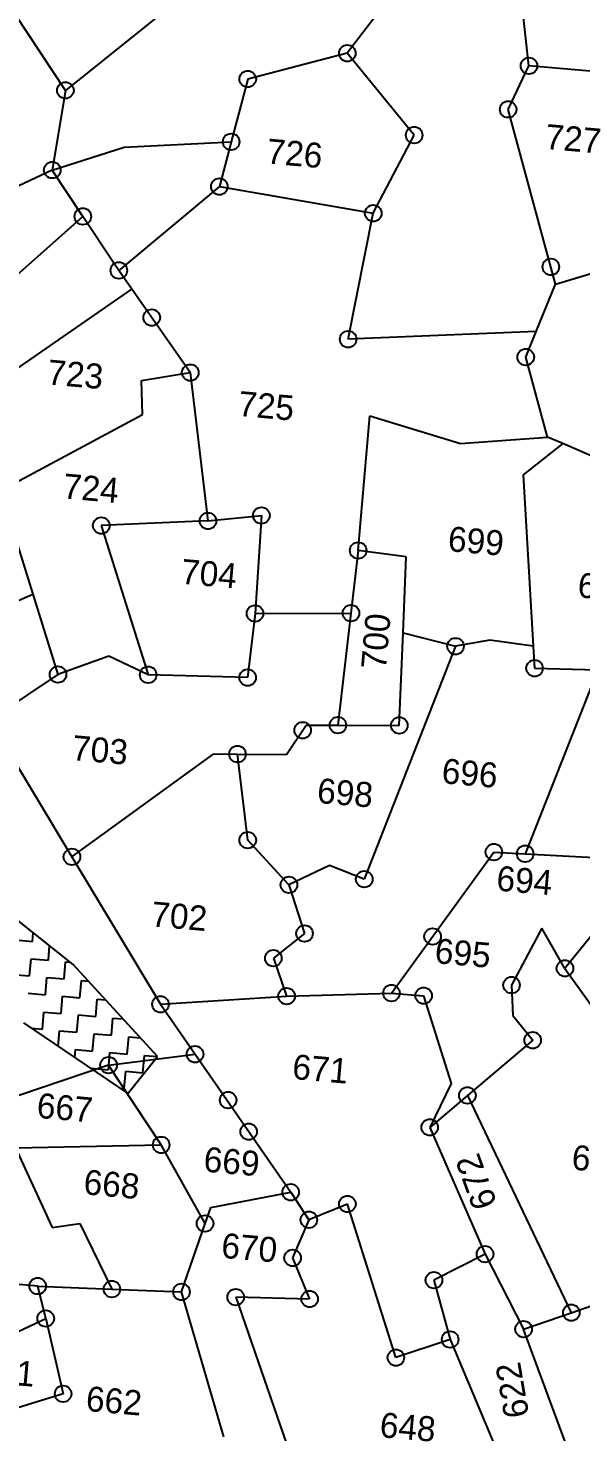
# Model space of a CAD drawing. Header units: metres. Extents: x 302356 to 305648, y 1939949 to 1943623.
# Drawn here: x 302644.2 to 302799.8, y 1941786.5 to 1942181.7 of the extents above; entities that cross this region are included whole.
import ezdxf

# ---------------------------------------------------------------- set-up
doc = ezdxf.new("R2010")
doc.units = ezdxf.units.M
for name, color, linetype in [('POLY_HATCH', 12, 'Continuous'), ('POLY_PARCEL', 6, 'Continuous'), ('TEXT_PARCEL', 7, 'Continuous')]:
    doc.layers.add(name, color=color, linetype=linetype)
doc.styles.add('TEXT_MAP', font='')
doc.styles.get('TEXT_MAP').set_extended_font_data('Kruti Dev 050')

msp = doc.modelspace()

# ---------------------------------------------------------------- linework, layer by layer
for centre in [(302734.04, 1942174.66), (302785.17, 1942171.11), (302706.01, 1942167.41), (302654.69, 1942164.21), (302779.3, 1942158.86), (302752.86, 1942151.62), (302701.35, 1942149.73), (302650.98, 1942141.78), (302698.02, 1942137.12), (302659.6, 1942128.73), (302741.34, 1942129.61), (302669.73, 1942113.52), (302791.33, 1942114.51), (302679, 1942100.25), (302734.27, 1942094.14), (302784.26, 1942089.13), (302689.83, 1942084.75), (302709.86, 1942044.53), (302664.78, 1942041.69), (302694.82, 1942042.99), (302737.1, 1942034.68), (302708.08, 1942016.95), (302735.05, 1942017.03), (302764.5, 1942007.71), (302786.74, 1942001.53), (302652.6, 1941999.75), (302677.98, 1941999.7), (302705.97, 1941998.89), (302731.38, 1941985.49), (302748.65, 1941985.43), (302721.48, 1941984.06), (302703.13, 1941977.37), (302706.02, 1941953.14), (302775.29, 1941949.77), (302784.1, 1941949.3), (302656.53, 1941948.42), (302738.8, 1941942.13), (302717.6, 1941940.54), (302722, 1941926.85), (302758.04, 1941926.02), (302713.23, 1941919.89), (302795.29, 1941917.04), (302746.46, 1941910.08), (302780.26, 1941912.34), (302681.45, 1941906.92), (302716.94, 1941909.22), (302755.5, 1941909.34), (302786.22, 1941896.8), (302691.19, 1941892.85), (302666.85, 1941889.78), (302700.49, 1941879.95), (302767.85, 1941881.27), (302706.28, 1941871.06), (302757.22, 1941872.28), (302681.65, 1941867.32), (302718.1, 1941854), (302734.06, 1941850.69), (302694.01, 1941845.21), (302723.22, 1941846.26), (302718.64, 1941835.52), (302772.81, 1941836.59), (302646.9, 1941827.6), (302667.77, 1941826.75), (302758.42, 1941829.25), (302687.36, 1941825.95), (302702.63, 1941824.48), (302723.43, 1941823.95), (302797.09, 1941820.1), (302649.16, 1941818.45), (302783.65, 1941815.47), (302762.98, 1941812.55), (302747.71, 1941807.44), (302654.05, 1941797.27)]:
    msp.add_circle(centre, 2.33)
at = {"layer": 'POLY_HATCH', "ltscale": 10}
for p, q in [((302656.83, 1941918.12), (302607.61, 1941957.26)), ((302680.63, 1941892.24), (302656.83, 1941918.12)), ((302642.86, 1941901.69), (302672.28, 1941881.8)), ((302672.28, 1941881.8), (302680.63, 1941892.24))]:
    msp.add_line(p, q, dxfattribs=at)
at = {"layer": 'POLY_HATCH', "linetype": 'Continuous', "ltscale": 10}
for p, q in [((302640.59, 1941925.05), (302645.45, 1941924.62)), ((302645.45, 1941924.62), (302645.66, 1941927)), ((302649.89, 1941919.34), (302650.24, 1941923.36)), ((302644.61, 1941914.9), (302645.03, 1941919.76)), ((302645.03, 1941919.76), (302649.89, 1941919.34)), ((302654.33, 1941914.05), (302654.75, 1941918.91)), ((302654.75, 1941918.91), (302655.96, 1941918.81)), ((302639.75, 1941915.32), (302644.61, 1941914.9)), ((302649.05, 1941909.62), (302649.47, 1941914.48)), ((302649.47, 1941914.48), (302654.33, 1941914.05)), ((302658.77, 1941908.77), (302659.19, 1941913.63)), ((302659.19, 1941913.63), (302661.11, 1941913.46)), ((302644.18, 1941910.04), (302649.05, 1941909.62)), ((302653.48, 1941904.33), (302653.91, 1941909.19)), ((302653.91, 1941909.19), (302658.77, 1941908.77)), ((302663.21, 1941903.49), (302663.63, 1941908.35)), ((302663.63, 1941908.35), (302666.01, 1941908.14)), ((302648.2, 1941899.89), (302648.62, 1941904.75)), ((302648.62, 1941904.75), (302653.48, 1941904.33)), ((302645.12, 1941900.16), (302648.2, 1941899.89)), ((302657.92, 1941899.05), (302658.34, 1941903.91)), ((302658.34, 1941903.91), (302663.21, 1941903.49)), ((302667.64, 1941898.2), (302668.07, 1941903.06)), ((302668.07, 1941903.06), (302670.9, 1941902.81)), ((302652.68, 1941895.05), (302653.06, 1941899.47)), ((302653.06, 1941899.47), (302657.92, 1941899.05)), ((302662.36, 1941893.76), (302662.78, 1941898.62)), ((302662.78, 1941898.62), (302667.64, 1941898.2)), ((302672.08, 1941892.92), (302672.5, 1941897.78)), ((302672.5, 1941897.78), (302675.8, 1941897.49)), ((302657.3, 1941891.93), (302657.5, 1941894.19)), ((302657.5, 1941894.19), (302662.36, 1941893.76)), ((302666.8, 1941888.48), (302667.22, 1941893.34)), ((302667.22, 1941893.34), (302672.08, 1941892.92)), ((302676.52, 1941887.63), (302676.94, 1941892.49)), ((302676.94, 1941892.49), (302680.58, 1941892.18)), ((302661.93, 1941888.8), (302661.94, 1941888.9)), ((302661.94, 1941888.9), (302666.8, 1941888.48)), ((302671.23, 1941883.19), (302671.66, 1941888.06)), ((302671.66, 1941888.06), (302676.52, 1941887.63)), ((302670.07, 1941883.3), (302671.23, 1941883.19))]:
    msp.add_line(p, q, dxfattribs=at)
at = {"layer": 'POLY_PARCEL'}
for p, q in [((302785.17, 1942171.11), (302778.11, 1942235.21)), ((302654.69, 1942164.21), (302631.46, 1942199.46)), ((302698.8, 1942199.53), (302654.69, 1942164.21)), ((302743.52, 1942187.16), (302734.04, 1942174.66)), ((302734.04, 1942174.66), (302706.01, 1942167.41)), ((302752.86, 1942151.62), (302734.04, 1942174.66)), ((302779.3, 1942158.86), (302785.17, 1942171.11)), ((302818.06, 1942168.25), (302785.17, 1942171.11)), ((302706.01, 1942167.41), (302701.35, 1942149.73)), ((302654.69, 1942164.21), (302650.98, 1942141.78)), ((302792.64, 1942109.68), (302779.3, 1942158.86)), ((302671.19, 1942148.23), (302701.35, 1942149.73)), ((302701.35, 1942149.73), (302698.02, 1942137.12)), ((302741.34, 1942129.61), (302752.86, 1942151.62)), ((302650.98, 1942141.78), (302671.19, 1942148.23)), ((302650.98, 1942141.78), (302597.54, 1942116.52)), ((302659.6, 1942128.73), (302650.98, 1942141.78)), ((302698.02, 1942137.12), (302669.73, 1942113.52)), ((302698.02, 1942137.12), (302741.34, 1942129.61)), ((302734.27, 1942094.14), (302741.34, 1942129.61)), ((302634.78, 1942106.66), (302659.6, 1942128.73)), ((302668.32, 1942115.54), (302659.6, 1942128.73)), ((302792.64, 1942109.68), (302821.29, 1942118.19)), ((302669.73, 1942113.52), (302668.32, 1942115.54)), ((302673.39, 1942108.28), (302669.73, 1942113.52)), ((302787.21, 1942096.36), (302792.64, 1942109.68)), ((302637.32, 1942083.24), (302673.39, 1942108.28)), ((302689.83, 1942084.75), (302673.39, 1942108.28)), ((302787.21, 1942096.36), (302734.27, 1942094.14)), ((302784.26, 1942089.13), (302787.21, 1942096.36)), ((302790.43, 1942066.59), (302784.26, 1942089.13)), ((302676.11, 1942082.52), (302689.83, 1942084.75)), ((302676.42, 1942072.98), (302676.11, 1942082.52)), ((302689.83, 1942084.75), (302694.82, 1942042.99)), ((302636.71, 1942051.7), (302676.42, 1942072.98)), ((302737.1, 1942034.68), (302740.4, 1942072.62)), ((302740.4, 1942072.62), (302765.91, 1942064.76)), ((302765.91, 1942064.76), (302790.43, 1942066.59)), ((302794.73, 1942064.82), (302790.43, 1942066.59)), ((302794.73, 1942064.82), (302783.51, 1942056.02)), ((302818.22, 1942054.42), (302794.73, 1942064.82)), ((302783.51, 1942056.02), (302786.38, 1942007.71)), ((302694.82, 1942042.99), (302664.78, 1942041.69)), ((302694.82, 1942042.99), (302709.86, 1942044.53)), ((302709.86, 1942044.53), (302708.08, 1942016.95)), ((302639.39, 1942042.04), (302645.54, 1942022.34)), ((302664.78, 1942041.69), (302677.98, 1941999.7)), ((302737.1, 1942034.68), (302735.05, 1942017.03)), ((302750.59, 1942032.88), (302737.1, 1942034.68)), ((302749.72, 1942011.54), (302750.59, 1942032.88)), ((302618.03, 1942010.49), (302645.54, 1942022.34)), ((302645.54, 1942022.34), (302652.6, 1941999.75)), ((302708.08, 1942016.95), (302705.97, 1941998.89)), ((302708.08, 1942016.95), (302735.05, 1942017.03)), ((302735.05, 1942017.03), (302731.38, 1941985.49)), ((302748.65, 1941985.43), (302749.72, 1942011.54)), ((302749.72, 1942011.54), (302764.5, 1942007.71)), ((302764.5, 1942007.71), (302738.8, 1941942.13)), ((302774.11, 1942009.45), (302764.5, 1942007.71)), ((302786.38, 1942007.71), (302774.11, 1942009.45)), ((302786.38, 1942007.71), (302786.74, 1942001.53)), ((302666.88, 1942004.96), (302652.6, 1941999.75)), ((302677.98, 1941999.7), (302666.88, 1942004.96)), ((302652.6, 1941999.75), (302633.4, 1941986.93)), ((302705.97, 1941998.89), (302677.98, 1941999.7)), ((302804.52, 1942001.12), (302784.1, 1941949.3)), ((302786.74, 1942001.53), (302804.52, 1942001.12)), ((302633.4, 1941986.93), (302656.53, 1941948.42)), ((302716.88, 1941977.23), (302722.47, 1941985.52)), ((302722.47, 1941985.52), (302731.38, 1941985.49)), ((302731.38, 1941985.49), (302748.65, 1941985.43)), ((302656.53, 1941948.42), (302696.51, 1941977.44)), ((302696.51, 1941977.44), (302703.13, 1941977.37)), ((302706.02, 1941953.14), (302703.13, 1941977.37)), ((302703.13, 1941977.37), (302716.88, 1941977.23)), ((302717.6, 1941940.54), (302706.02, 1941953.14)), ((302656.53, 1941948.42), (302681.45, 1941906.92)), ((302746.46, 1941910.08), (302775.29, 1941949.77)), ((302775.29, 1941949.77), (302784.1, 1941949.3)), ((302784.1, 1941949.3), (302819.06, 1941947.4)), ((302729.04, 1941945.98), (302717.6, 1941940.54)), ((302738.8, 1941942.13), (302729.04, 1941945.98)), ((302717.6, 1941940.54), (302722, 1941926.85)), ((302788.75, 1941928.34), (302780.26, 1941912.34)), ((302795.29, 1941917.04), (302788.75, 1941928.34)), ((302722, 1941926.85), (302713.23, 1941919.89)), ((302803.72, 1941927.46), (302795.29, 1941917.04)), ((302713.23, 1941919.89), (302716.94, 1941909.22)), ((302795.29, 1941917.04), (302804.5, 1941904.21)), ((302780.26, 1941912.34), (302780.59, 1941903.72)), ((302681.45, 1941906.92), (302716.94, 1941909.22)), ((302716.94, 1941909.22), (302746.46, 1941910.08)), ((302746.46, 1941910.08), (302755.5, 1941909.34)), ((302755.5, 1941909.34), (302763.24, 1941884.63)), ((302681.45, 1941906.92), (302691.19, 1941892.85)), ((302780.59, 1941903.72), (302786.22, 1941896.8)), ((302786.22, 1941896.8), (302767.85, 1941881.27)), ((302666.85, 1941889.78), (302691.19, 1941892.85)), ((302691.19, 1941892.85), (302718.1, 1941854)), ((302666.85, 1941889.78), (302634.42, 1941878.86)), ((302681.65, 1941867.32), (302666.85, 1941889.78)), ((302763.24, 1941884.63), (302757.22, 1941872.28)), ((302767.85, 1941881.27), (302757.22, 1941872.28)), ((302767.85, 1941881.27), (302797.09, 1941820.1)), ((302757.22, 1941872.28), (302772.81, 1941836.59)), ((302640.67, 1941866.47), (302681.65, 1941867.32)), ((302640.67, 1941866.47), (302650.93, 1941844.08)), ((302694.01, 1941845.21), (302681.65, 1941867.32)), ((302695.58, 1941849.75), (302718.1, 1941854)), ((302718.1, 1941854), (302723.22, 1941846.26)), ((302694.01, 1941845.21), (302695.58, 1941849.75)), ((302734.06, 1941850.69), (302723.22, 1941846.26)), ((302747.71, 1941807.44), (302734.06, 1941850.69)), ((302650.93, 1941844.08), (302658.75, 1941845.19)), ((302658.75, 1941845.19), (302667.77, 1941826.75)), ((302687.36, 1941825.95), (302694.01, 1941845.21)), ((302723.22, 1941846.26), (302718.64, 1941835.52)), ((302718.64, 1941835.52), (302723.43, 1941823.95)), ((302772.81, 1941836.59), (302758.42, 1941829.25)), ((302772.81, 1941836.59), (302783.65, 1941815.47)), ((302646.9, 1941827.6), (302627.67, 1941829.27)), ((302758.42, 1941829.25), (302762.98, 1941812.55)), ((302649.16, 1941818.45), (302646.9, 1941827.6)), ((302646.9, 1941827.6), (302667.77, 1941826.75)), ((302667.77, 1941826.75), (302687.36, 1941825.95)), ((302699.27, 1941785.15), (302687.36, 1941825.95)), ((302797.09, 1941820.1), (302814.45, 1941826.09)), ((302723.43, 1941823.95), (302702.63, 1941824.48)), ((302702.63, 1941824.48), (302717.73, 1941780.72)), ((302621.31, 1941805.41), (302649.16, 1941818.45)), ((302649.16, 1941818.45), (302654.05, 1941797.27)), ((302783.65, 1941815.47), (302797.09, 1941820.1)), ((302797.21, 1941778.66), (302783.65, 1941815.47)), ((302762.98, 1941812.55), (302747.71, 1941807.44)), ((302762.98, 1941812.55), (302780.26, 1941771.55)), ((302654.05, 1941797.27), (302627.63, 1941789.18))]:
    msp.add_line(p, q, dxfattribs=at)

# ---------------------------------------------------------------- texts
at = {"layer": 'TEXT_PARCEL', "style": 'TEXT_MAP'}
for s, rotation, p in [('727', 355.0239, (302789.53, 1942147.75)), ('726', 355.0239, (302711.1, 1942143.65)), ('723', 355.0239, (302649.39, 1942081.45)), ('725', 355.0239, (302703.11, 1942072.58)), ('724', 355.0239, (302653.79, 1942049.37)), ('699', 355.0239, (302762.15, 1942034.53)), ('704', 355.0239, (302687.02, 1942025.32)), ('697', 355.0239, (302798.68, 1942021.52)), ('700', 85.0239, (302744.89, 1942001)), ('703', 355.0239, (302656.33, 1941975.7)), ('696', 355.0239, (302760.41, 1941969.18)), ('698', 355.0239, (302725.33, 1941963.64)), ('694', 355.0239, (302775.81, 1941938.96)), ('702', 355.0239, (302678.63, 1941928.88)), ('695', 355.0239, (302758.46, 1941918.53)), ('671', 355.0239, (302718.35, 1941885.92)), ('667', 355.0239, (302646.43, 1941875)), ('669', 355.0239, (302693.4, 1941859.84)), ('672', 110.0717, (302776.3, 1941850.74)), ('673', 355.0239, (302796.99, 1941860.4)), ('668', 355.0239, (302659.61, 1941853.45)), ('670', 355.0239, (302698.37, 1941835.58)), ('661', 355.0239, (302630.14, 1941800.6)), ('622', 99.6591, (302785.25, 1941791.11)), ('662', 355.0239, (302660.26, 1941792.47)), ('648', 355.0239, (302742.97, 1941785.09))]:
    msp.add_text(s, height=7.026, rotation=rotation, dxfattribs=at).set_placement(p)

doc.saveas('drawing.dxf')
